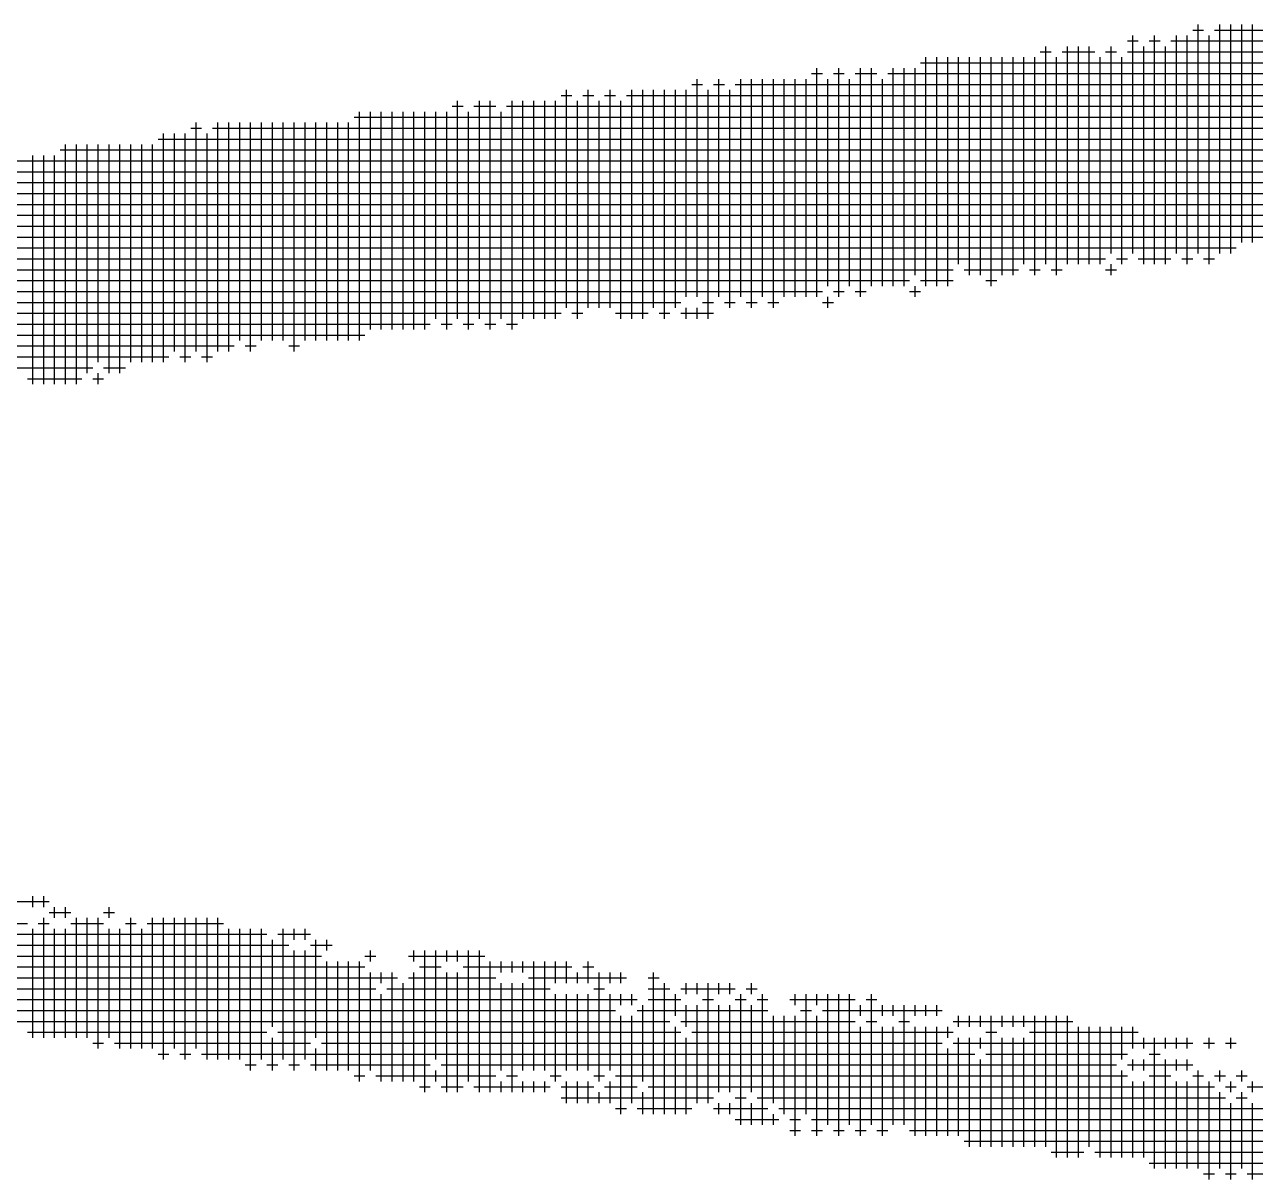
# Model space of a CAD drawing. Header units: feet. Extents: x 0 to 510288, y 0 to 371336.
# Drawn here: x 354919 to 355453, y 87854 to 88355 of the extents above; entities that cross this region are included whole.
import ezdxf

# ---------------------------------------------------------------- set-up
doc = ezdxf.new("R2010")
doc.units = ezdxf.units.FT
doc.header["$LTSCALE"] = 100
doc.header["$MEASUREMENT"] = 0
doc.layers.add('CX-MISC', color=2, linetype='CONTINUOUS')

msp = doc.modelspace()

# ---------------------------------------------------------------- linework, layer by layer
at = {"layer": 'CX-MISC'}
for p, q in [((355428.58, 88255.95, 12271.3), (355428.58, 88355.17, 12271.3)), ((355438.03, 88255.95, 12271.3), (355438.03, 88355.17, 12271.3)), ((355442.76, 88255.95, 12271.3), (355442.76, 88355.17, 12271.3)), ((355447.48, 88260.67, 12271.3), (355447.48, 88355.17, 12271.3)), ((355452.21, 88260.67, 12271.3), (355452.21, 88355.17, 12271.3)), ((355400.23, 88255.95, 12271.3), (355400.23, 88350.45, 12271.3)), ((355409.68, 88251.22, 12271.3), (355409.68, 88350.45, 12271.3)), ((355419.13, 88255.95, 12271.3), (355419.13, 88350.45, 12271.3)), ((355423.86, 88251.22, 12271.3), (355423.86, 88350.45, 12271.3)), ((355426.22, 88352.81, 12271.3), (355430.95, 88352.81, 12271.3)), ((355433.31, 88251.22, 12271.3), (355433.31, 88350.45, 12271.3)), ((355435.67, 88352.81, 12271.3), (356125.52, 88352.81, 12271.3)), ((355360.07, 88343.36, 12271.3), (355364.8, 88343.36, 12271.3)), ((355362.43, 88251.22, 12271.3), (355362.43, 88345.72, 12271.3)), ((355369.52, 88343.36, 12271.3), (355383.7, 88343.36, 12271.3)), ((355371.88, 88251.22, 12271.3), (355371.88, 88345.72, 12271.3)), ((355376.61, 88251.22, 12271.3), (355376.61, 88345.72, 12271.3)), ((355381.33, 88251.22, 12271.3), (355381.33, 88345.72, 12271.3)), ((355388.42, 88343.36, 12271.3), (355393.15, 88343.36, 12271.3)), ((355390.78, 88255.95, 12271.3), (355390.78, 88345.72, 12271.3)), ((355397.87, 88348.09, 12271.3), (355402.6, 88348.09, 12271.3)), ((355397.87, 88343.36, 12271.3), (356040.47, 88343.36, 12271.3)), ((355404.96, 88251.22, 12271.3), (355404.96, 88345.72, 12271.3)), ((355407.32, 88348.09, 12271.3), (355412.05, 88348.09, 12271.3)), ((355414.41, 88251.22, 12271.3), (355414.41, 88345.72, 12271.3)), ((355416.77, 88348.09, 12271.3), (356120.8, 88348.09, 12271.3)), ((355308.1, 88338.64, 12271.3), (356012.12, 88338.64, 12271.3)), ((355310.46, 88241.77, 12271.3), (355310.46, 88341, 12271.3)), ((355315.18, 88241.77, 12271.3), (355315.18, 88341, 12271.3)), ((355319.91, 88241.77, 12271.3), (355319.91, 88341, 12271.3)), ((355324.63, 88251.22, 12271.3), (355324.63, 88341, 12271.3)), ((355329.36, 88246.5, 12271.3), (355329.36, 88341, 12271.3)), ((355334.08, 88246.5, 12271.3), (355334.08, 88341, 12271.3)), ((355338.81, 88241.77, 12271.3), (355338.81, 88341, 12271.3)), ((355343.53, 88246.5, 12271.3), (355343.53, 88341, 12271.3)), ((355348.26, 88246.5, 12271.3), (355348.26, 88341, 12271.3)), ((355352.98, 88251.22, 12271.3), (355352.98, 88341, 12271.3)), ((355357.71, 88246.5, 12271.3), (355357.71, 88341, 12271.3)), ((355367.16, 88246.5, 12271.3), (355367.16, 88341, 12271.3)), ((355386.06, 88251.22, 12271.3), (355386.06, 88341, 12271.3)), ((355395.51, 88251.22, 12271.3), (355395.51, 88341, 12271.3)), ((355260.85, 88333.91, 12271.3), (355265.57, 88333.91, 12271.3)), ((355263.21, 88237.05, 12271.3), (355263.21, 88336.27, 12271.3)), ((355270.3, 88333.91, 12271.3), (355275.02, 88333.91, 12271.3)), ((355272.66, 88237.05, 12271.3), (355272.66, 88336.27, 12271.3)), ((355279.75, 88333.91, 12271.3), (355289.2, 88333.91, 12271.3)), ((355282.11, 88237.05, 12271.3), (355282.11, 88336.27, 12271.3)), ((355286.83, 88241.77, 12271.3), (355286.83, 88336.27, 12271.3)), ((355293.92, 88333.91, 12271.3), (355955.42, 88333.91, 12271.3)), ((355296.28, 88241.77, 12271.3), (355296.28, 88336.27, 12271.3)), ((355301.01, 88241.77, 12271.3), (355301.01, 88336.27, 12271.3)), ((355305.73, 88246.5, 12271.3), (355305.73, 88336.27, 12271.3)), ((355208.87, 88329.19, 12271.3), (355213.6, 88329.19, 12271.3)), ((355211.23, 88237.05, 12271.3), (355211.23, 88331.55, 12271.3)), ((355218.32, 88329.19, 12271.3), (355223.05, 88329.19, 12271.3)), ((355220.68, 88237.05, 12271.3), (355220.68, 88331.55, 12271.3)), ((355227.77, 88329.19, 12271.3), (355941.25, 88329.19, 12271.3)), ((355230.13, 88237.05, 12271.3), (355230.13, 88331.55, 12271.3)), ((355234.86, 88232.32, 12271.3), (355234.86, 88331.55, 12271.3)), ((355239.58, 88237.05, 12271.3), (355239.58, 88331.55, 12271.3)), ((355244.31, 88232.32, 12271.3), (355244.31, 88331.55, 12271.3)), ((355249.03, 88237.05, 12271.3), (355249.03, 88331.55, 12271.3)), ((355253.76, 88237.05, 12271.3), (355253.76, 88331.55, 12271.3)), ((355258.48, 88237.05, 12271.3), (355258.48, 88331.55, 12271.3)), ((355267.93, 88241.77, 12271.3), (355267.93, 88331.55, 12271.3)), ((355277.38, 88241.77, 12271.3), (355277.38, 88331.55, 12271.3)), ((355291.56, 88241.77, 12271.3), (355291.56, 88331.55, 12271.3)), ((355107.28, 88227.6, 12271.3), (355107.28, 88322.1, 12271.3)), ((355116.73, 88227.6, 12271.3), (355116.73, 88322.1, 12271.3)), ((355121.46, 88222.87, 12271.3), (355121.46, 88322.1, 12271.3)), ((355130.91, 88222.87, 12271.3), (355130.91, 88322.1, 12271.3)), ((355135.63, 88227.6, 12271.3), (355135.63, 88322.1, 12271.3)), ((355140.36, 88227.6, 12271.3), (355140.36, 88322.1, 12271.3)), ((355145.08, 88227.6, 12271.3), (355145.08, 88322.1, 12271.3)), ((355149.81, 88227.6, 12271.3), (355149.81, 88322.1, 12271.3)), ((355152.17, 88324.46, 12271.3), (355156.9, 88324.46, 12271.3)), ((355154.53, 88232.32, 12271.3), (355154.53, 88326.82, 12271.3)), ((355159.26, 88227.6, 12271.3), (355159.26, 88322.1, 12271.3)), ((355161.62, 88324.46, 12271.3), (355166.35, 88324.46, 12271.3)), ((355163.98, 88232.32, 12271.3), (355163.98, 88326.82, 12271.3)), ((355168.71, 88232.32, 12271.3), (355168.71, 88322.1, 12271.3)), ((355171.07, 88324.46, 12271.3), (355175.8, 88324.46, 12271.3)), ((355173.43, 88232.32, 12271.3), (355173.43, 88326.82, 12271.3)), ((355178.16, 88227.6, 12271.3), (355178.16, 88322.1, 12271.3)), ((355180.52, 88324.46, 12271.3), (355927.07, 88324.46, 12271.3)), ((355182.88, 88227.6, 12271.3), (355182.88, 88326.82, 12271.3)), ((355187.61, 88227.6, 12271.3), (355187.61, 88326.82, 12271.3)), ((355192.33, 88232.32, 12271.3), (355192.33, 88326.82, 12271.3)), ((355197.06, 88227.6, 12271.3), (355197.06, 88326.82, 12271.3)), ((355201.78, 88232.32, 12271.3), (355201.78, 88326.82, 12271.3)), ((355206.51, 88237.05, 12271.3), (355206.51, 88326.82, 12271.3)), ((355215.96, 88227.6, 12271.3), (355215.96, 88326.82, 12271.3)), ((355225.41, 88232.32, 12271.3), (355225.41, 88326.82, 12271.3)), ((355064.76, 88218.15, 12271.3), (355064.76, 88317.37, 12271.3)), ((355069.48, 88222.87, 12271.3), (355069.48, 88317.37, 12271.3)), ((355074.21, 88222.87, 12271.3), (355074.21, 88317.37, 12271.3)), ((355078.93, 88222.87, 12271.3), (355078.93, 88317.37, 12271.3)), ((355083.66, 88222.87, 12271.3), (355083.66, 88317.37, 12271.3)), ((355088.38, 88222.87, 12271.3), (355088.38, 88317.37, 12271.3)), ((355093.11, 88222.87, 12271.3), (355093.11, 88317.37, 12271.3)), ((355097.83, 88227.6, 12271.3), (355097.83, 88317.37, 12271.3)), ((355102.56, 88222.87, 12271.3), (355102.56, 88317.37, 12271.3)), ((355104.92, 88319.74, 12271.3), (355109.65, 88319.74, 12271.3)), ((355112.01, 88222.87, 12271.3), (355112.01, 88317.37, 12271.3)), ((355114.37, 88319.74, 12271.3), (355123.82, 88319.74, 12271.3)), ((355126.18, 88227.6, 12271.3), (355126.18, 88317.37, 12271.3)), ((355128.55, 88319.74, 12271.3), (355898.72, 88319.74, 12271.3)), ((354993.88, 88213.42, 12271.3), (354993.88, 88312.65, 12271.3)), ((355003.33, 88213.42, 12271.3), (355003.33, 88312.65, 12271.3)), ((355008.06, 88213.42, 12271.3), (355008.06, 88312.65, 12271.3)), ((355012.78, 88218.15, 12271.3), (355012.78, 88312.65, 12271.3)), ((355017.51, 88213.42, 12271.3), (355017.51, 88312.65, 12271.3)), ((355022.23, 88218.15, 12271.3), (355022.23, 88312.65, 12271.3)), ((355026.96, 88218.15, 12271.3), (355026.96, 88312.65, 12271.3)), ((355031.68, 88218.15, 12271.3), (355031.68, 88312.65, 12271.3)), ((355036.41, 88213.42, 12271.3), (355036.41, 88312.65, 12271.3)), ((355041.13, 88218.15, 12271.3), (355041.13, 88312.65, 12271.3)), ((355045.86, 88218.15, 12271.3), (355045.86, 88312.65, 12271.3)), ((355050.58, 88218.15, 12271.3), (355050.58, 88312.65, 12271.3)), ((355055.31, 88218.15, 12271.3), (355055.31, 88312.65, 12271.3)), ((355060.03, 88218.15, 12271.3), (355060.03, 88312.65, 12271.3)), ((355062.4, 88315.01, 12271.3), (355823.12, 88315.01, 12271.3)), ((354979.71, 88208.7, 12271.3), (354979.71, 88307.92, 12271.3)), ((354984.43, 88213.42, 12271.3), (354984.43, 88307.92, 12271.3)), ((354989.16, 88208.7, 12271.3), (354989.16, 88307.92, 12271.3)), ((354991.52, 88310.29, 12271.3), (354996.25, 88310.29, 12271.3)), ((354998.61, 88208.7, 12271.3), (354998.61, 88307.92, 12271.3)), ((355000.97, 88310.29, 12271.3), (355823.12, 88310.29, 12271.3)), ((354934.82, 88300.84, 12271.3), (355756.97, 88300.84, 12271.3)), ((354937.18, 88199.25, 12271.3), (354937.18, 88303.2, 12271.3)), ((354941.91, 88199.25, 12271.3), (354941.91, 88303.2, 12271.3)), ((354946.63, 88203.97, 12271.3), (354946.63, 88303.2, 12271.3)), ((354951.36, 88208.7, 12271.3), (354951.36, 88303.2, 12271.3)), ((354956.08, 88203.97, 12271.3), (354956.08, 88303.2, 12271.3)), ((354960.81, 88203.97, 12271.3), (354960.81, 88303.2, 12271.3)), ((354965.53, 88208.7, 12271.3), (354965.53, 88303.2, 12271.3)), ((354970.26, 88208.7, 12271.3), (354970.26, 88303.2, 12271.3)), ((354974.98, 88208.7, 12271.3), (354974.98, 88303.2, 12271.3)), ((354977.35, 88305.56, 12271.3), (355794.77, 88305.56, 12271.3)), ((354906.47, 88296.11, 12271.3), (355700.27, 88296.11, 12271.3)), ((354923.01, 88199.25, 12271.3), (354923.01, 88298.47, 12271.3)), ((354927.73, 88199.25, 12271.3), (354927.73, 88298.47, 12271.3)), ((354932.46, 88199.25, 12271.3), (354932.46, 88298.47, 12271.3)), ((354878.12, 88291.39, 12271.3), (355634.12, 88291.39, 12271.3)), ((354849.77, 88286.66, 12271.3), (355634.12, 88286.66, 12271.3)), ((354868.67, 88281.94, 12271.3), (355596.32, 88281.94, 12271.3)), ((354783.62, 88277.21, 12271.3), (355558.52, 88277.21, 12271.3)), ((354764.72, 88272.49, 12271.3), (355511.27, 88272.49, 12271.3)), ((354726.92, 88267.76, 12271.3), (355492.37, 88267.76, 12271.3)), ((354641.87, 88258.31, 12271.3), (355445.12, 88258.31, 12271.3)), ((354665.5, 88263.04, 12271.3), (355464.02, 88263.04, 12271.3)), ((354604.07, 88253.59, 12271.3), (355388.42, 88253.59, 12271.3)), ((355393.15, 88253.59, 12271.3), (355397.87, 88253.59, 12271.3)), ((355402.6, 88253.59, 12271.3), (355416.77, 88253.59, 12271.3)), ((355421.5, 88253.59, 12271.3), (355426.22, 88253.59, 12271.3)), ((355430.95, 88253.59, 12271.3), (355435.67, 88253.59, 12271.3)), ((354575.72, 88248.86, 12271.3), (355322.27, 88248.86, 12271.3)), ((355327, 88248.86, 12271.3), (355350.62, 88248.86, 12271.3)), ((355355.35, 88248.86, 12271.3), (355360.07, 88248.86, 12271.3)), ((355364.8, 88248.86, 12271.3), (355369.52, 88248.86, 12271.3)), ((355388.42, 88248.86, 12271.3), (355393.15, 88248.86, 12271.3)), ((355390.78, 88246.5, 12271.3), (355390.78, 88251.22, 12271.3)), ((354443.42, 88244.14, 12271.3), (355303.37, 88244.14, 12271.3)), ((355308.1, 88244.14, 12271.3), (355322.27, 88244.14, 12271.3)), ((355336.45, 88244.14, 12271.3), (355341.17, 88244.14, 12271.3)), ((354438.7, 88239.41, 12271.3), (355265.57, 88239.41, 12271.3)), ((355267.93, 88232.32, 12271.3), (355267.93, 88237.05, 12271.3)), ((355270.3, 88239.41, 12271.3), (355275.02, 88239.41, 12271.3)), ((355279.75, 88239.41, 12271.3), (355284.47, 88239.41, 12271.3)), ((355303.37, 88239.41, 12271.3), (355308.1, 88239.41, 12271.3)), ((355305.73, 88237.05, 12271.3), (355305.73, 88241.77, 12271.3)), ((354433.97, 88234.69, 12271.3), (355204.15, 88234.69, 12271.3)), ((355206.51, 88227.6, 12271.3), (355206.51, 88232.32, 12271.3)), ((355211.23, 88227.6, 12271.3), (355211.23, 88232.32, 12271.3)), ((355213.6, 88234.69, 12271.3), (355218.32, 88234.69, 12271.3)), ((355223.05, 88234.69, 12271.3), (355227.77, 88234.69, 12271.3)), ((355232.5, 88234.69, 12271.3), (355237.22, 88234.69, 12271.3)), ((355241.95, 88234.69, 12271.3), (355246.67, 88234.69, 12271.3)), ((355265.57, 88234.69, 12271.3), (355270.3, 88234.69, 12271.3)), ((354429.25, 88229.96, 12271.3), (355152.17, 88229.96, 12271.3)), ((355156.9, 88229.96, 12271.3), (355161.62, 88229.96, 12271.3)), ((355175.8, 88229.96, 12271.3), (355189.97, 88229.96, 12271.3)), ((355194.7, 88229.96, 12271.3), (355199.42, 88229.96, 12271.3)), ((355204.15, 88229.96, 12271.3), (355218.32, 88229.96, 12271.3)), ((354363.1, 88220.51, 12271.3), (355067.12, 88220.51, 12271.3)), ((354386.72, 88225.24, 12271.3), (355095.47, 88225.24, 12271.3)), ((355100.2, 88225.24, 12271.3), (355104.92, 88225.24, 12271.3)), ((355109.65, 88225.24, 12271.3), (355114.37, 88225.24, 12271.3)), ((355119.1, 88225.24, 12271.3), (355123.82, 88225.24, 12271.3)), ((355128.55, 88225.24, 12271.3), (355133.27, 88225.24, 12271.3)), ((354339.47, 88215.79, 12271.3), (355010.42, 88215.79, 12271.3)), ((355015.15, 88215.79, 12271.3), (355019.87, 88215.79, 12271.3)), ((355034.05, 88215.79, 12271.3), (355038.77, 88215.79, 12271.3)), ((354287.5, 88211.06, 12271.3), (354982.07, 88211.06, 12271.3)), ((354986.8, 88211.06, 12271.3), (354991.52, 88211.06, 12271.3)), ((354996.25, 88211.06, 12271.3), (355000.97, 88211.06, 12271.3)), ((354268.6, 88206.34, 12271.3), (354949, 88206.34, 12271.3)), ((354953.72, 88206.34, 12271.3), (354963.17, 88206.34, 12271.3)), ((354920.65, 88201.61, 12271.3), (354944.27, 88201.61, 12271.3)), ((354949, 88201.61, 12271.3), (354953.72, 88201.61, 12271.3)), ((354951.36, 88199.25, 12271.3), (354951.36, 88203.97, 12271.3)), ((354923.01, 87972.45, 12271.3), (354923.01, 87977.17, 12271.3)), ((354927.73, 87972.45, 12271.3), (354927.73, 87977.17, 12271.3)), ((354878.12, 87974.81, 12271.3), (354930.1, 87974.81, 12271.3)), ((354930.1, 87970.09, 12271.3), (354939.55, 87970.09, 12271.3)), ((354932.46, 87967.72, 12271.3), (354932.46, 87972.45, 12271.3)), ((354937.18, 87967.72, 12271.3), (354937.18, 87972.45, 12271.3)), ((354953.72, 87970.09, 12271.3), (354958.45, 87970.09, 12271.3)), ((354956.08, 87967.72, 12271.3), (354956.08, 87972.45, 12271.3)), ((354859.22, 87965.36, 12271.3), (354920.65, 87965.36, 12271.3)), ((354925.37, 87965.36, 12271.3), (354930.1, 87965.36, 12271.3)), ((354927.73, 87915.75, 12271.3), (354927.73, 87967.72, 12271.3)), ((354939.55, 87965.36, 12271.3), (354953.72, 87965.36, 12271.3)), ((354941.91, 87915.75, 12271.3), (354941.91, 87967.72, 12271.3)), ((354946.63, 87915.75, 12271.3), (354946.63, 87967.72, 12271.3)), ((354951.36, 87911.02, 12271.3), (354951.36, 87967.72, 12271.3)), ((354963.17, 87965.36, 12271.3), (354967.9, 87965.36, 12271.3)), ((354965.53, 87911.02, 12271.3), (354965.53, 87967.72, 12271.3)), ((354972.62, 87965.36, 12271.3), (355005.7, 87965.36, 12271.3)), ((354974.98, 87911.02, 12271.3), (354974.98, 87967.72, 12271.3)), ((354979.71, 87906.3, 12271.3), (354979.71, 87967.72, 12271.3)), ((354984.43, 87911.02, 12271.3), (354984.43, 87967.72, 12271.3)), ((354989.16, 87906.3, 12271.3), (354989.16, 87967.72, 12271.3)), ((354993.88, 87911.02, 12271.3), (354993.88, 87967.72, 12271.3)), ((354998.61, 87906.3, 12271.3), (354998.61, 87967.72, 12271.3)), ((355003.33, 87906.3, 12271.3), (355003.33, 87967.72, 12271.3)), ((354571, 87960.64, 12271.3), (355024.6, 87960.64, 12271.3)), ((354923.01, 87915.75, 12271.3), (354923.01, 87963, 12271.3)), ((354932.46, 87915.75, 12271.3), (354932.46, 87963, 12271.3)), ((354937.18, 87915.75, 12271.3), (354937.18, 87963, 12271.3)), ((354956.08, 87915.75, 12271.3), (354956.08, 87963, 12271.3)), ((354960.81, 87911.02, 12271.3), (354960.81, 87963, 12271.3)), ((354970.26, 87911.02, 12271.3), (354970.26, 87963, 12271.3)), ((355008.06, 87906.3, 12271.3), (355008.06, 87963, 12271.3)), ((355012.78, 87906.3, 12271.3), (355012.78, 87963, 12271.3)), ((355017.51, 87901.57, 12271.3), (355017.51, 87963, 12271.3)), ((355022.23, 87906.3, 12271.3), (355022.23, 87963, 12271.3)), ((355029.32, 87960.64, 12271.3), (355043.5, 87960.64, 12271.3)), ((355031.68, 87906.3, 12271.3), (355031.68, 87963, 12271.3)), ((355036.41, 87958.27, 12271.3), (355036.41, 87963, 12271.3)), ((355041.13, 87958.27, 12271.3), (355041.13, 87963, 12271.3)), ((354637.15, 87955.91, 12271.3), (355034.05, 87955.91, 12271.3)), ((355026.96, 87920.47, 12271.3), (355026.96, 87958.27, 12271.3)), ((355036.41, 87901.57, 12271.3), (355036.41, 87953.55, 12271.3)), ((355041.13, 87906.3, 12271.3), (355041.13, 87953.55, 12271.3)), ((355043.5, 87955.91, 12271.3), (355052.95, 87955.91, 12271.3)), ((355045.86, 87915.75, 12271.3), (355045.86, 87958.27, 12271.3)), ((355050.58, 87953.55, 12271.3), (355050.58, 87958.27, 12271.3)), ((355069.48, 87948.82, 12271.3), (355069.48, 87953.55, 12271.3)), ((355088.38, 87948.82, 12271.3), (355088.38, 87953.55, 12271.3)), ((355093.11, 87892.12, 12271.3), (355093.11, 87953.55, 12271.3)), ((355097.83, 87906.3, 12271.3), (355097.83, 87953.55, 12271.3)), ((355102.56, 87948.82, 12271.3), (355102.56, 87953.55, 12271.3)), ((355107.28, 87948.82, 12271.3), (355107.28, 87953.55, 12271.3)), ((355112.01, 87896.85, 12271.3), (355112.01, 87953.55, 12271.3)), ((355116.73, 87892.12, 12271.3), (355116.73, 87953.55, 12271.3)), ((354656.05, 87951.19, 12271.3), (355048.22, 87951.19, 12271.3)), ((355050.58, 87901.57, 12271.3), (355050.58, 87948.82, 12271.3)), ((355055.31, 87901.57, 12271.3), (355055.31, 87948.82, 12271.3)), ((355060.03, 87901.57, 12271.3), (355060.03, 87948.82, 12271.3)), ((355064.76, 87896.85, 12271.3), (355064.76, 87948.82, 12271.3)), ((355067.12, 87951.19, 12271.3), (355071.85, 87951.19, 12271.3)), ((355086.02, 87951.19, 12271.3), (355119.1, 87951.19, 12271.3)), ((355121.46, 87892.12, 12271.3), (355121.46, 87948.82, 12271.3)), ((355126.18, 87944.1, 12271.3), (355126.18, 87948.82, 12271.3)), ((355130.91, 87944.1, 12271.3), (355130.91, 87948.82, 12271.3)), ((355135.63, 87944.1, 12271.3), (355135.63, 87948.82, 12271.3)), ((355140.36, 87901.57, 12271.3), (355140.36, 87948.82, 12271.3)), ((355145.08, 87901.57, 12271.3), (355145.08, 87948.82, 12271.3)), ((355149.81, 87939.37, 12271.3), (355149.81, 87948.82, 12271.3)), ((355154.53, 87939.37, 12271.3), (355154.53, 87948.82, 12271.3)), ((355163.98, 87939.37, 12271.3), (355163.98, 87948.82, 12271.3)), ((354712.75, 87946.46, 12271.3), (355067.12, 87946.46, 12271.3)), ((355069.48, 87901.57, 12271.3), (355069.48, 87944.1, 12271.3)), ((355074.21, 87939.37, 12271.3), (355074.21, 87944.1, 12271.3)), ((355078.93, 87896.85, 12271.3), (355078.93, 87944.1, 12271.3)), ((355088.38, 87896.85, 12271.3), (355088.38, 87944.1, 12271.3)), ((355090.75, 87946.46, 12271.3), (355100.2, 87946.46, 12271.3)), ((355102.56, 87892.12, 12271.3), (355102.56, 87944.1, 12271.3)), ((355107.28, 87892.12, 12271.3), (355107.28, 87944.1, 12271.3)), ((355109.65, 87946.46, 12271.3), (355156.9, 87946.46, 12271.3)), ((355159.26, 87939.37, 12271.3), (355159.26, 87944.1, 12271.3)), ((355161.62, 87946.46, 12271.3), (355166.35, 87946.46, 12271.3)), ((355168.71, 87896.85, 12271.3), (355168.71, 87944.1, 12271.3)), ((355173.43, 87939.37, 12271.3), (355173.43, 87944.1, 12271.3)), ((355178.16, 87939.37, 12271.3), (355178.16, 87944.1, 12271.3)), ((355192.33, 87882.67, 12271.3), (355192.33, 87944.1, 12271.3)), ((354741.1, 87941.74, 12271.3), (355081.3, 87941.74, 12271.3)), ((355083.66, 87896.85, 12271.3), (355083.66, 87939.37, 12271.3)), ((355086.02, 87941.74, 12271.3), (355123.82, 87941.74, 12271.3)), ((355126.18, 87901.57, 12271.3), (355126.18, 87939.37, 12271.3)), ((355130.91, 87892.12, 12271.3), (355130.91, 87939.37, 12271.3)), ((355135.63, 87901.57, 12271.3), (355135.63, 87939.37, 12271.3)), ((355138, 87941.74, 12271.3), (355180.52, 87941.74, 12271.3)), ((355189.97, 87941.74, 12271.3), (355194.7, 87941.74, 12271.3)), ((355197.06, 87882.67, 12271.3), (355197.06, 87939.37, 12271.3)), ((355206.51, 87934.65, 12271.3), (355206.51, 87939.37, 12271.3)), ((355211.23, 87934.65, 12271.3), (355211.23, 87939.37, 12271.3)), ((355215.96, 87887.4, 12271.3), (355215.96, 87939.37, 12271.3)), ((355220.68, 87934.65, 12271.3), (355220.68, 87939.37, 12271.3)), ((355225.41, 87934.65, 12271.3), (355225.41, 87939.37, 12271.3)), ((355234.86, 87934.65, 12271.3), (355234.86, 87939.37, 12271.3)), ((354778.9, 87937.01, 12271.3), (355071.85, 87937.01, 12271.3)), ((354807.25, 87932.29, 12271.3), (355185.25, 87932.29, 12271.3)), ((355074.21, 87896.85, 12271.3), (355074.21, 87934.65, 12271.3)), ((355076.57, 87937.01, 12271.3), (355147.45, 87937.01, 12271.3)), ((355149.81, 87896.85, 12271.3), (355149.81, 87934.65, 12271.3)), ((355154.53, 87901.57, 12271.3), (355154.53, 87934.65, 12271.3)), ((355159.26, 87901.57, 12271.3), (355159.26, 87934.65, 12271.3)), ((355163.98, 87901.57, 12271.3), (355163.98, 87934.65, 12271.3)), ((355166.35, 87937.01, 12271.3), (355171.07, 87937.01, 12271.3)), ((355173.43, 87901.57, 12271.3), (355173.43, 87934.65, 12271.3)), ((355178.16, 87929.92, 12271.3), (355178.16, 87934.65, 12271.3)), ((355182.88, 87929.92, 12271.3), (355182.88, 87934.65, 12271.3)), ((355189.97, 87937.01, 12271.3), (355199.42, 87937.01, 12271.3)), ((355189.97, 87932.29, 12271.3), (355204.15, 87932.29, 12271.3)), ((355201.78, 87925.2, 12271.3), (355201.78, 87934.65, 12271.3)), ((355204.15, 87937.01, 12271.3), (355227.77, 87937.01, 12271.3)), ((355213.6, 87932.29, 12271.3), (355218.32, 87932.29, 12271.3)), ((355227.77, 87932.29, 12271.3), (355232.5, 87932.29, 12271.3)), ((355230.13, 87877.95, 12271.3), (355230.13, 87934.65, 12271.3)), ((355232.5, 87937.01, 12271.3), (355237.22, 87937.01, 12271.3)), ((355237.22, 87932.29, 12271.3), (355241.95, 87932.29, 12271.3)), ((355239.58, 87877.95, 12271.3), (355239.58, 87934.65, 12271.3)), ((355251.4, 87932.29, 12271.3), (355279.75, 87932.29, 12271.3)), ((355253.76, 87929.92, 12271.3), (355253.76, 87934.65, 12271.3)), ((355258.48, 87882.67, 12271.3), (355258.48, 87934.65, 12271.3)), ((355263.21, 87929.92, 12271.3), (355263.21, 87934.65, 12271.3)), ((355267.93, 87877.95, 12271.3), (355267.93, 87934.65, 12271.3)), ((355272.66, 87873.22, 12271.3), (355272.66, 87934.65, 12271.3)), ((355277.38, 87877.95, 12271.3), (355277.38, 87934.65, 12271.3)), ((355284.47, 87932.29, 12271.3), (355289.2, 87932.29, 12271.3)), ((355286.83, 87877.95, 12271.3), (355286.83, 87934.65, 12271.3)), ((354854.5, 87927.56, 12271.3), (355175.8, 87927.56, 12271.3)), ((355185.25, 87927.56, 12271.3), (355241.95, 87927.56, 12271.3)), ((355187.61, 87896.85, 12271.3), (355187.61, 87929.92, 12271.3)), ((355206.51, 87920.47, 12271.3), (355206.51, 87929.92, 12271.3)), ((355211.23, 87887.4, 12271.3), (355211.23, 87929.92, 12271.3)), ((355220.68, 87892.12, 12271.3), (355220.68, 87929.92, 12271.3)), ((355225.41, 87892.12, 12271.3), (355225.41, 87929.92, 12271.3)), ((355234.86, 87892.12, 12271.3), (355234.86, 87929.92, 12271.3)), ((355256.12, 87927.56, 12271.3), (355260.85, 87927.56, 12271.3)), ((355265.57, 87927.56, 12271.3), (355317.55, 87927.56, 12271.3)), ((355282.11, 87925.2, 12271.3), (355282.11, 87929.92, 12271.3)), ((355291.56, 87925.2, 12271.3), (355291.56, 87929.92, 12271.3)), ((355296.28, 87925.2, 12271.3), (355296.28, 87929.92, 12271.3)), ((355301.01, 87877.95, 12271.3), (355301.01, 87929.92, 12271.3)), ((355305.73, 87925.2, 12271.3), (355305.73, 87929.92, 12271.3)), ((355310.46, 87925.2, 12271.3), (355310.46, 87929.92, 12271.3)), ((355315.18, 87925.2, 12271.3), (355315.18, 87929.92, 12271.3)), ((354887.57, 87922.84, 12271.3), (355199.42, 87922.84, 12271.3)), ((355178.16, 87882.67, 12271.3), (355178.16, 87925.2, 12271.3)), ((355182.88, 87887.4, 12271.3), (355182.88, 87925.2, 12271.3)), ((355204.15, 87922.84, 12271.3), (355279.75, 87922.84, 12271.3)), ((355244.31, 87887.4, 12271.3), (355244.31, 87925.2, 12271.3)), ((355249.03, 87882.67, 12271.3), (355249.03, 87925.2, 12271.3)), ((355253.76, 87873.22, 12271.3), (355253.76, 87925.2, 12271.3)), ((355263.21, 87873.22, 12271.3), (355263.21, 87925.2, 12271.3)), ((355284.47, 87922.84, 12271.3), (355289.2, 87922.84, 12271.3)), ((355298.65, 87922.84, 12271.3), (355303.37, 87922.84, 12271.3)), ((355322.27, 87922.84, 12271.3), (355374.25, 87922.84, 12271.3)), ((355324.63, 87920.47, 12271.3), (355324.63, 87925.2, 12271.3)), ((355329.36, 87920.47, 12271.3), (355329.36, 87925.2, 12271.3)), ((355334.08, 87920.47, 12271.3), (355334.08, 87925.2, 12271.3)), ((355338.81, 87868.5, 12271.3), (355338.81, 87925.2, 12271.3)), ((355343.53, 87920.47, 12271.3), (355343.53, 87925.2, 12271.3)), ((355348.26, 87920.47, 12271.3), (355348.26, 87925.2, 12271.3)), ((355352.98, 87920.47, 12271.3), (355352.98, 87925.2, 12271.3)), ((355357.71, 87868.5, 12271.3), (355357.71, 87925.2, 12271.3)), ((355362.43, 87868.5, 12271.3), (355362.43, 87925.2, 12271.3)), ((355367.16, 87863.77, 12271.3), (355367.16, 87925.2, 12271.3)), ((355371.88, 87863.77, 12271.3), (355371.88, 87925.2, 12271.3)), ((354920.65, 87918.11, 12271.3), (355024.6, 87918.11, 12271.3)), ((355029.32, 87918.11, 12271.3), (355204.15, 87918.11, 12271.3)), ((355201.78, 87882.67, 12271.3), (355201.78, 87920.47, 12271.3)), ((355208.87, 87918.11, 12271.3), (355322.27, 87918.11, 12271.3)), ((355282.11, 87873.22, 12271.3), (355282.11, 87920.47, 12271.3)), ((355291.56, 87873.22, 12271.3), (355291.56, 87920.47, 12271.3)), ((355296.28, 87877.95, 12271.3), (355296.28, 87920.47, 12271.3)), ((355305.73, 87873.22, 12271.3), (355305.73, 87920.47, 12271.3)), ((355310.46, 87873.22, 12271.3), (355310.46, 87920.47, 12271.3)), ((355315.18, 87873.22, 12271.3), (355315.18, 87920.47, 12271.3)), ((355319.91, 87915.75, 12271.3), (355319.91, 87920.47, 12271.3)), ((355336.45, 87918.11, 12271.3), (355341.17, 87918.11, 12271.3)), ((355355.35, 87918.11, 12271.3), (355402.6, 87918.11, 12271.3)), ((355376.61, 87863.77, 12271.3), (355376.61, 87920.47, 12271.3)), ((355381.33, 87868.5, 12271.3), (355381.33, 87920.47, 12271.3)), ((355386.06, 87863.77, 12271.3), (355386.06, 87920.47, 12271.3)), ((355390.78, 87863.77, 12271.3), (355390.78, 87920.47, 12271.3)), ((355395.51, 87906.3, 12271.3), (355395.51, 87920.47, 12271.3)), ((355400.23, 87911.02, 12271.3), (355400.23, 87920.47, 12271.3)), ((354949, 87913.39, 12271.3), (354953.72, 87913.39, 12271.3)), ((354958.45, 87913.39, 12271.3), (355043.5, 87913.39, 12271.3)), ((355026.96, 87901.57, 12271.3), (355026.96, 87915.75, 12271.3)), ((355045.86, 87901.57, 12271.3), (355045.86, 87911.02, 12271.3)), ((355048.22, 87913.39, 12271.3), (355317.55, 87913.39, 12271.3)), ((355206.51, 87882.67, 12271.3), (355206.51, 87915.75, 12271.3)), ((355319.91, 87873.22, 12271.3), (355319.91, 87911.02, 12271.3)), ((355322.27, 87913.39, 12271.3), (355426.22, 87913.39, 12271.3)), ((355324.63, 87873.22, 12271.3), (355324.63, 87915.75, 12271.3)), ((355329.36, 87868.5, 12271.3), (355329.36, 87915.75, 12271.3)), ((355334.08, 87911.02, 12271.3), (355334.08, 87915.75, 12271.3)), ((355343.53, 87868.5, 12271.3), (355343.53, 87915.75, 12271.3)), ((355348.26, 87868.5, 12271.3), (355348.26, 87915.75, 12271.3)), ((355352.98, 87868.5, 12271.3), (355352.98, 87915.75, 12271.3)), ((355404.96, 87911.02, 12271.3), (355404.96, 87915.75, 12271.3)), ((355409.68, 87859.05, 12271.3), (355409.68, 87915.75, 12271.3)), ((355414.41, 87911.02, 12271.3), (355414.41, 87915.75, 12271.3)), ((355419.13, 87911.02, 12271.3), (355419.13, 87915.75, 12271.3)), ((355423.86, 87911.02, 12271.3), (355423.86, 87915.75, 12271.3)), ((355430.95, 87913.39, 12271.3), (355435.67, 87913.39, 12271.3)), ((355433.31, 87911.02, 12271.3), (355433.31, 87915.75, 12271.3)), ((355440.4, 87913.39, 12271.3), (355445.12, 87913.39, 12271.3)), ((355442.76, 87911.02, 12271.3), (355442.76, 87915.75, 12271.3)), ((354977.35, 87908.66, 12271.3), (354982.07, 87908.66, 12271.3)), ((354986.8, 87908.66, 12271.3), (354991.52, 87908.66, 12271.3)), ((354996.25, 87908.66, 12271.3), (355331.72, 87908.66, 12271.3)), ((355334.08, 87868.5, 12271.3), (355334.08, 87906.3, 12271.3)), ((355336.45, 87908.66, 12271.3), (355397.87, 87908.66, 12271.3)), ((355400.23, 87901.57, 12271.3), (355400.23, 87906.3, 12271.3)), ((355404.96, 87901.57, 12271.3), (355404.96, 87906.3, 12271.3)), ((355407.32, 87908.66, 12271.3), (355412.05, 87908.66, 12271.3)), ((355414.41, 87859.05, 12271.3), (355414.41, 87906.3, 12271.3)), ((355419.13, 87901.57, 12271.3), (355419.13, 87906.3, 12271.3)), ((355423.86, 87901.57, 12271.3), (355423.86, 87906.3, 12271.3)), ((355015.15, 87903.94, 12271.3), (355019.87, 87903.94, 12271.3)), ((355024.6, 87903.94, 12271.3), (355029.32, 87903.94, 12271.3)), ((355034.05, 87903.94, 12271.3), (355038.77, 87903.94, 12271.3)), ((355043.5, 87903.94, 12271.3), (355095.47, 87903.94, 12271.3)), ((355097.83, 87896.85, 12271.3), (355097.83, 87901.57, 12271.3)), ((355100.2, 87903.94, 12271.3), (355393.15, 87903.94, 12271.3)), ((355395.51, 87863.77, 12271.3), (355395.51, 87901.57, 12271.3)), ((355397.87, 87903.94, 12271.3), (355426.22, 87903.94, 12271.3)), ((355428.58, 87859.05, 12271.3), (355428.58, 87901.57, 12271.3)), ((355438.03, 87896.85, 12271.3), (355438.03, 87901.57, 12271.3)), ((355447.48, 87896.85, 12271.3), (355447.48, 87901.57, 12271.3)), ((355062.4, 87899.21, 12271.3), (355067.12, 87899.21, 12271.3)), ((355071.85, 87899.21, 12271.3), (355123.82, 87899.21, 12271.3)), ((355126.18, 87892.12, 12271.3), (355126.18, 87896.85, 12271.3)), ((355128.55, 87899.21, 12271.3), (355133.27, 87899.21, 12271.3)), ((355135.63, 87892.12, 12271.3), (355135.63, 87896.85, 12271.3)), ((355140.36, 87892.12, 12271.3), (355140.36, 87896.85, 12271.3)), ((355145.08, 87892.12, 12271.3), (355145.08, 87896.85, 12271.3)), ((355147.45, 87899.21, 12271.3), (355152.17, 87899.21, 12271.3)), ((355154.53, 87887.4, 12271.3), (355154.53, 87896.85, 12271.3)), ((355159.26, 87887.4, 12271.3), (355159.26, 87896.85, 12271.3)), ((355163.98, 87887.4, 12271.3), (355163.98, 87896.85, 12271.3)), ((355166.35, 87899.21, 12271.3), (355171.07, 87899.21, 12271.3)), ((355173.43, 87887.4, 12271.3), (355173.43, 87896.85, 12271.3)), ((355175.8, 87899.21, 12271.3), (355397.87, 87899.21, 12271.3)), ((355400.23, 87863.77, 12271.3), (355400.23, 87896.85, 12271.3)), ((355404.96, 87863.77, 12271.3), (355404.96, 87896.85, 12271.3)), ((355407.32, 87899.21, 12271.3), (355416.77, 87899.21, 12271.3)), ((355419.13, 87859.05, 12271.3), (355419.13, 87896.85, 12271.3)), ((355423.86, 87859.05, 12271.3), (355423.86, 87896.85, 12271.3)), ((355426.22, 87899.21, 12271.3), (355430.95, 87899.21, 12271.3)), ((355433.31, 87854.32, 12271.3), (355433.31, 87896.85, 12271.3)), ((355435.67, 87899.21, 12271.3), (355440.4, 87899.21, 12271.3)), ((355442.76, 87892.12, 12271.3), (355442.76, 87896.85, 12271.3)), ((355445.12, 87899.21, 12271.3), (355449.85, 87899.21, 12271.3)), ((355452.21, 87892.12, 12271.3), (355452.21, 87896.85, 12271.3)), ((355090.75, 87894.49, 12271.3), (355095.47, 87894.49, 12271.3)), ((355100.2, 87894.49, 12271.3), (355109.65, 87894.49, 12271.3)), ((355114.37, 87894.49, 12271.3), (355147.45, 87894.49, 12271.3)), ((355152.17, 87894.49, 12271.3), (355166.35, 87894.49, 12271.3)), ((355152.17, 87889.76, 12271.3), (355218.32, 87889.76, 12271.3)), ((355168.71, 87887.4, 12271.3), (355168.71, 87892.12, 12271.3)), ((355171.07, 87894.49, 12271.3), (355185.25, 87894.49, 12271.3)), ((355187.61, 87882.67, 12271.3), (355187.61, 87892.12, 12271.3)), ((355189.97, 87894.49, 12271.3), (355435.67, 87894.49, 12271.3)), ((355227.77, 87889.76, 12271.3), (355232.5, 87889.76, 12271.3)), ((355237.22, 87889.76, 12271.3), (355440.4, 87889.76, 12271.3)), ((355438.03, 87859.05, 12271.3), (355438.03, 87892.12, 12271.3)), ((355440.4, 87894.49, 12271.3), (355445.12, 87894.49, 12271.3)), ((355445.12, 87889.76, 12271.3), (355449.85, 87889.76, 12271.3)), ((355447.48, 87859.05, 12271.3), (355447.48, 87892.12, 12271.3)), ((355449.85, 87894.49, 12271.3), (355516, 87894.49, 12271.3)), ((355175.8, 87885.04, 12271.3), (355180.52, 87885.04, 12271.3)), ((355185.25, 87885.04, 12271.3), (355208.87, 87885.04, 12271.3)), ((355218.32, 87885.04, 12271.3), (355241.95, 87885.04, 12271.3)), ((355220.68, 87882.67, 12271.3), (355220.68, 87887.4, 12271.3)), ((355225.41, 87882.67, 12271.3), (355225.41, 87887.4, 12271.3)), ((355234.86, 87877.95, 12271.3), (355234.86, 87887.4, 12271.3)), ((355246.67, 87885.04, 12271.3), (355591.6, 87885.04, 12271.3)), ((355442.76, 87854.32, 12271.3), (355442.76, 87887.4, 12271.3)), ((355452.21, 87854.32, 12271.3), (355452.21, 87887.4, 12271.3)), ((355227.77, 87880.31, 12271.3), (355246.67, 87880.31, 12271.3)), ((355244.31, 87877.95, 12271.3), (355244.31, 87882.67, 12271.3)), ((355251.4, 87880.31, 12271.3), (355256.12, 87880.31, 12271.3)), ((355260.85, 87880.31, 12271.3), (355752.25, 87880.31, 12271.3)), ((355251.4, 87875.59, 12271.3), (355256.12, 87875.59, 12271.3)), ((355260.85, 87875.59, 12271.3), (355265.57, 87875.59, 12271.3)), ((355270.3, 87875.59, 12271.3), (355275.02, 87875.59, 12271.3)), ((355279.75, 87875.59, 12271.3), (355284.47, 87875.59, 12271.3)), ((355289.2, 87875.59, 12271.3), (355293.92, 87875.59, 12271.3)), ((355303.37, 87875.59, 12271.3), (355591.6, 87875.59, 12271.3)), ((355327, 87870.86, 12271.3), (355756.97, 87870.86, 12271.3)), ((355364.8, 87866.14, 12271.3), (355378.97, 87866.14, 12271.3)), ((355383.7, 87866.14, 12271.3), (355761.7, 87866.14, 12271.3)), ((355407.32, 87861.41, 12271.3), (355842.02, 87861.41, 12271.3)), ((355430.95, 87856.69, 12271.3), (355435.67, 87856.69, 12271.3)), ((355440.4, 87856.69, 12271.3), (355445.12, 87856.69, 12271.3)), ((355449.85, 87856.69, 12271.3), (355539.62, 87856.69, 12271.3))]:
    msp.add_line(p, q, dxfattribs=at)

doc.saveas('drawing.dxf')
